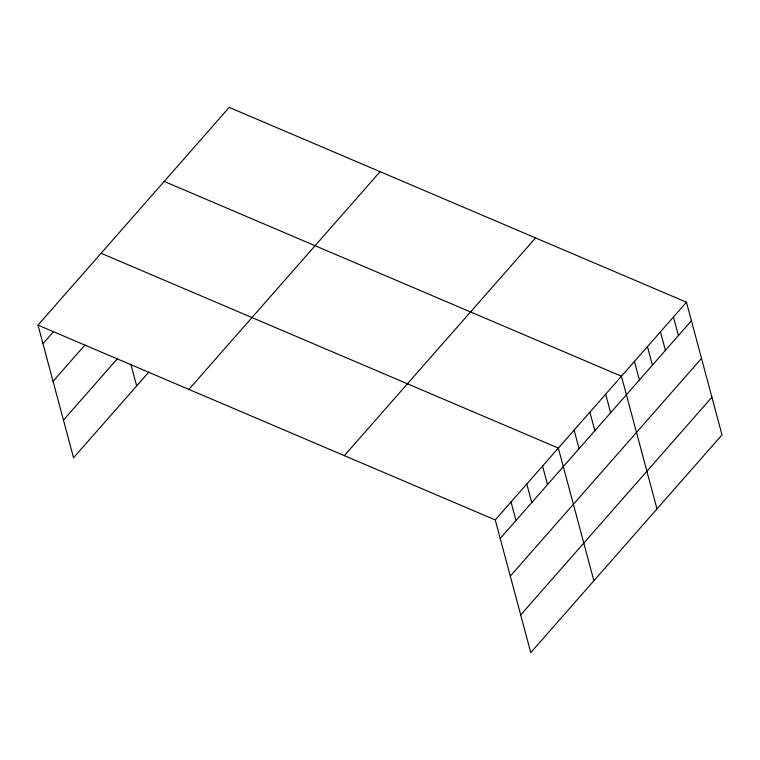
<?xml version="1.0" encoding="UTF-8"?>
<svg xmlns="http://www.w3.org/2000/svg" width="760" height="760" viewBox="0 0 760 760"><rect width="100%" height="100%" fill="white"/><g stroke="black" fill="none" stroke-linecap="round" stroke-linejoin="round"><path stroke-width="1.14" d="M38 325.109L229.216 107.388L686.451 302.214L722 434.891L530.784 652.612L495.235 519.925L38 325.109L73.549 457.786L148.675 372.257M42.968 343.644L53.485 331.673M53.057 381.311L84.607 345.391M63.46 420.128L117.543 358.54M188.888 389.405L380.104 171.684M344.346 455.639L535.562 237.918M495.235 519.925L686.451 302.214M500.203 538.469L691.419 320.748M510.292 576.128L701.508 358.416M520.695 614.944L711.911 397.224M164.198 181.421L621.433 376.238L656.991 508.915M101.099 253.27L558.334 448.087L593.883 580.764M673.445 317.015L678.414 335.549M660.44 331.816L665.408 350.351M647.444 346.626L652.413 365.161M634.438 361.427L639.407 379.962M605.663 394.193L610.631 412.727M589.883 412.158L594.852 430.692M574.114 430.122L579.072 448.656M542.564 466.041L547.523 484.576M526.784 484.006L531.753 502.541M511.014 501.97L515.973 520.505M130.843 364.258L136.648 385.947"/></g></svg>
